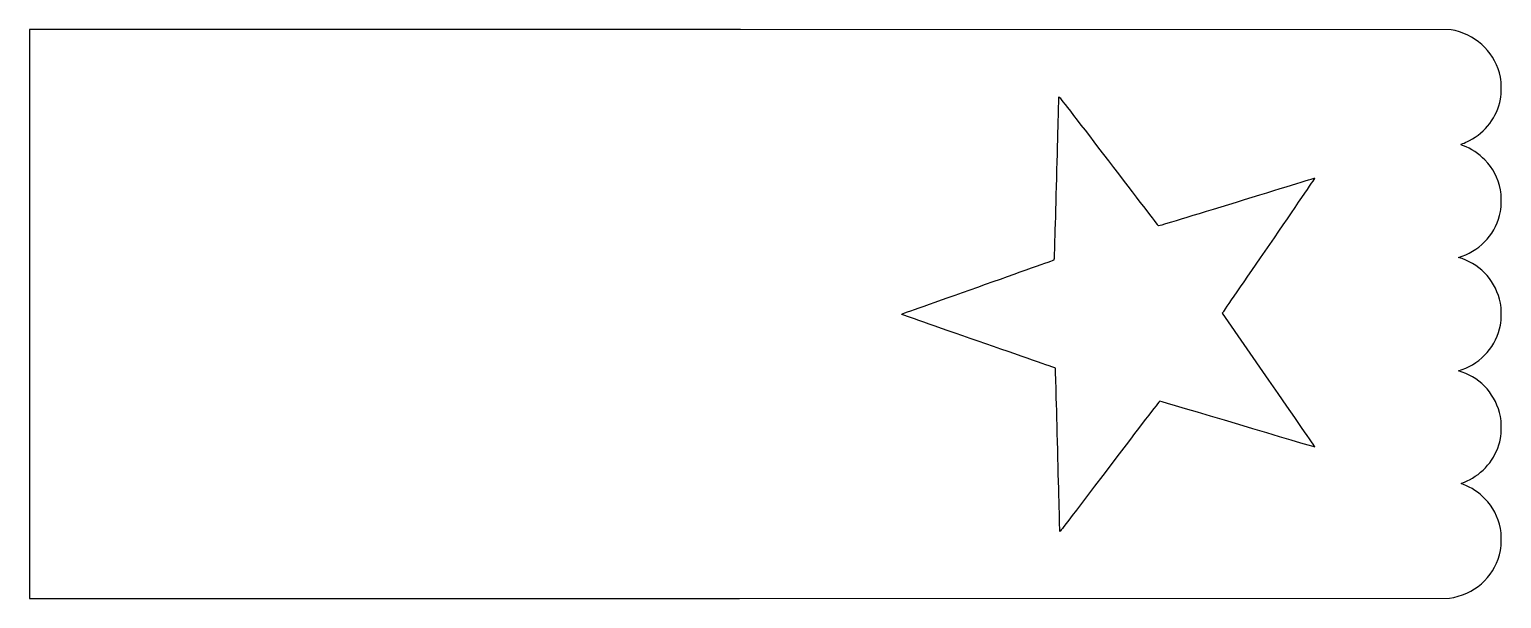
# Model space of a CAD drawing. Header units: centimetres. Extents: x -43.7 to 43.7, y -16.9 to 16.9.
import ezdxf

# ---------------------------------------------------------------- set-up
doc = ezdxf.new("R2010")
doc.units = ezdxf.units.CM
doc.header["$MEASUREMENT"] = 0
doc.layers.add('Layer 1', color=7, linetype='Continuous')

msp = doc.modelspace()

# ---------------------------------------------------------------- linework, layer by layer
at = {"layer": 'Layer 1'}
for points, knots in [([(-43.65625, -0.00008), (-43.65625, -0.00008), (-43.65625, 16.86732), (-43.65625, 16.86732), (-43.65625, 16.86732), (-43.65625, 16.86732), (-1.48828, 16.86015), (-1.48828, 16.86015), (-1.48828, 16.86015), (-1.48828, 16.86015), (40.67969, 16.85299), (40.67969, 16.85299), (40.67969, 16.85299), (40.67969, 16.85299), (40.90458, 16.79616), (40.90458, 16.79616), (40.90458, 16.79616), (42.3189, 16.43882), (43.30027, 15.4318), (43.59432, 14.03615), (43.59432, 14.03615), (43.65869, 13.73059), (43.6591, 13.05649), (43.59509, 12.73487), (43.59509, 12.73487), (43.383, 11.66901), (42.70922, 10.76951), (41.76118, 10.28657), (41.76118, 10.28657), (41.61747, 10.21336), (41.43632, 10.13279), (41.35861, 10.10751), (41.35861, 10.10751), (41.28091, 10.08224), (41.22733, 10.05294), (41.23955, 10.0424), (41.23955, 10.0424), (41.25177, 10.03185), (41.3213, 10.00163), (41.39406, 9.97524), (41.39406, 9.97524), (41.83926, 9.81377), (42.31566, 9.49911), (42.67082, 9.13197), (42.67082, 9.13197), (43.14567, 8.6411), (43.44775, 8.0643), (43.59432, 7.36865), (43.59432, 7.36865), (43.65869, 7.06309), (43.6591, 6.38899), (43.59509, 6.06737), (43.59509, 6.06737), (43.3508, 4.83971), (42.48152, 3.82919), (41.32501, 3.42844), (41.32501, 3.42844), (41.32501, 3.42844), (41.11302, 3.35499), (41.11302, 3.35499), (41.11302, 3.35499), (41.11302, 3.35499), (41.31969, 3.2817), (41.31969, 3.2817), (41.31969, 3.2817), (42.49005, 2.86664), (43.3324, 1.89141), (43.59432, 0.64823), (43.59432, 0.64823), (43.65869, 0.34268), (43.6591, -0.33143), (43.59509, -0.65305), (43.59509, -0.65305), (43.3508, -1.88071), (42.48152, -2.89123), (41.32501, -3.29197), (41.32501, -3.29197), (41.32501, -3.29197), (41.11302, -3.36543), (41.11302, -3.36543), (41.11302, -3.36543), (41.11302, -3.36543), (41.31969, -3.43872), (41.31969, -3.43872), (41.31969, -3.43872), (42.49005, -3.85378), (43.3324, -4.829), (43.59432, -6.07219), (43.59432, -6.07219), (43.65869, -6.37774), (43.6591, -7.05184), (43.59509, -7.37347), (43.59509, -7.37347), (43.383, -8.43931), (42.70937, -9.33862), (41.76118, -9.82181), (41.76118, -9.82181), (41.61747, -9.89505), (41.45227, -9.96992), (41.39406, -9.9882), (41.39406, -9.9882), (41.23058, -10.03953), (41.2307, -10.04474), (41.39696, -10.10728), (41.39696, -10.10728), (41.86383, -10.2829), (42.31301, -10.58002), (42.67082, -10.94991), (42.67082, -10.94991), (43.14567, -11.44078), (43.44775, -12.01757), (43.59432, -12.71323), (43.59432, -12.71323), (43.65869, -13.01878), (43.6591, -13.69289), (43.59509, -14.01451), (43.59509, -14.01451), (43.31369, -15.42863), (42.27489, -16.47187), (40.82521, -16.7962), (40.82521, -16.7962), (40.82521, -16.7962), (40.57385, -16.85243), (40.57385, -16.85243), (40.57385, -16.85243), (40.57385, -16.85243), (-1.5412, -16.85996), (-1.5412, -16.85996), (-1.5412, -16.85996), (-1.5412, -16.85996), (-43.65625, -16.86748), (-43.65625, -16.86748), (-43.65625, -16.86748), (-43.65625, -16.86748), (-43.65625, -0.00008), (-43.65625, -0.00008)], [0, 0, 0, 0, 0.02857143, 0.02857143, 0.02857143, 0.02857143, 0.05714286, 0.05714286, 0.05714286, 0.05714286, 0.08571429, 0.08571429, 0.08571429, 0.08571429, 0.11428571, 0.11428571, 0.11428571, 0.11428571, 0.14285714, 0.14285714, 0.14285714, 0.14285714, 0.17142857, 0.17142857, 0.17142857, 0.17142857, 0.2, 0.2, 0.2, 0.2, 0.22857143, 0.22857143, 0.22857143, 0.22857143, 0.25714286, 0.25714286, 0.25714286, 0.25714286, 0.28571429, 0.28571429, 0.28571429, 0.28571429, 0.31428571, 0.31428571, 0.31428571, 0.31428571, 0.34285714, 0.34285714, 0.34285714, 0.34285714, 0.37142857, 0.37142857, 0.37142857, 0.37142857, 0.4, 0.4, 0.4, 0.4, 0.42857143, 0.42857143, 0.42857143, 0.42857143, 0.45714286, 0.45714286, 0.45714286, 0.45714286, 0.48571429, 0.48571429, 0.48571429, 0.48571429, 0.51428571, 0.51428571, 0.51428571, 0.51428571, 0.54285714, 0.54285714, 0.54285714, 0.54285714, 0.57142857, 0.57142857, 0.57142857, 0.57142857, 0.6, 0.6, 0.6, 0.6, 0.62857143, 0.62857143, 0.62857143, 0.62857143, 0.65714286, 0.65714286, 0.65714286, 0.65714286, 0.68571429, 0.68571429, 0.68571429, 0.68571429, 0.71428571, 0.71428571, 0.71428571, 0.71428571, 0.74285714, 0.74285714, 0.74285714, 0.74285714, 0.77142857, 0.77142857, 0.77142857, 0.77142857, 0.8, 0.8, 0.8, 0.8, 0.82857143, 0.82857143, 0.82857143, 0.82857143, 0.85714286, 0.85714286, 0.85714286, 0.85714286, 0.88571429, 0.88571429, 0.88571429, 0.88571429, 0.91428571, 0.91428571, 0.91428571, 0.91428571, 0.94285714, 0.94285714, 0.94285714, 0.94285714, 1, 1, 1, 1]), ([(20.554, -8.84519), (22.1007, -6.81236), (23.38028, -5.15385), (23.39752, -5.15961), (23.39752, -5.15961), (23.60964, -5.23047), (32.57657, -7.89964), (32.58121, -7.8933), (32.58121, -7.8933), (32.58472, -7.88851), (31.35167, -6.09911), (29.84109, -3.91686), (29.84109, -3.91686), (29.84109, -3.91686), (27.09457, 0.05087), (27.09457, 0.05087), (27.09457, 0.05087), (27.09457, 0.05087), (27.13835, 0.11804), (27.13835, 0.11804), (27.13835, 0.11804), (27.16243, 0.15498), (28.39968, 1.95626), (29.88779, 4.12089), (29.88779, 4.12089), (31.37591, 6.28551), (32.5855, 8.05656), (32.57578, 8.05656), (32.57578, 8.05656), (32.56606, 8.05656), (30.48312, 7.41833), (27.94703, 6.63827), (27.94703, 6.63827), (25.41095, 5.8582), (23.32115, 5.22571), (23.30303, 5.23274), (23.30303, 5.23274), (23.28492, 5.23976), (21.95495, 6.96691), (20.34754, 9.07085), (20.34754, 9.07085), (18.74013, 11.17478), (17.41853, 12.88975), (17.41066, 12.88188), (17.41066, 12.88188), (17.40279, 12.87401), (17.34146, 10.70091), (17.27437, 8.05276), (17.27437, 8.05276), (17.20728, 5.40462), (17.1418, 3.22785), (17.12885, 3.21551), (17.12885, 3.21551), (17.1159, 3.20316), (15.0753, 2.47577), (12.59417, 1.59909), (12.59417, 1.59909), (10.11304, 0.7224), (8.07462, -0.00206), (8.06435, -0.01082), (8.06435, -0.01082), (8.05408, -0.01958), (10.10155, -0.73868), (12.61429, -1.6088), (12.61429, -1.6088), (15.12702, -2.47892), (17.18856, -3.19651), (17.1955, -3.20345), (17.1955, -3.20345), (17.20243, -3.21038), (17.26415, -5.39161), (17.33267, -8.05063), (17.33267, -8.05063), (17.40118, -10.70965), (17.45842, -12.88942), (17.45987, -12.89456), (17.45987, -12.89456), (17.46349, -12.90741), (17.40215, -12.98768), (20.554, -8.84519)], [0, 0, 0, 0, 0.04761905, 0.04761905, 0.04761905, 0.04761905, 0.0952381, 0.0952381, 0.0952381, 0.0952381, 0.14285714, 0.14285714, 0.14285714, 0.14285714, 0.19047619, 0.19047619, 0.19047619, 0.19047619, 0.23809524, 0.23809524, 0.23809524, 0.23809524, 0.28571429, 0.28571429, 0.28571429, 0.28571429, 0.33333333, 0.33333333, 0.33333333, 0.33333333, 0.38095238, 0.38095238, 0.38095238, 0.38095238, 0.42857143, 0.42857143, 0.42857143, 0.42857143, 0.47619048, 0.47619048, 0.47619048, 0.47619048, 0.52380952, 0.52380952, 0.52380952, 0.52380952, 0.57142857, 0.57142857, 0.57142857, 0.57142857, 0.61904762, 0.61904762, 0.61904762, 0.61904762, 0.66666667, 0.66666667, 0.66666667, 0.66666667, 0.71428571, 0.71428571, 0.71428571, 0.71428571, 0.76190476, 0.76190476, 0.76190476, 0.76190476, 0.80952381, 0.80952381, 0.80952381, 0.80952381, 0.85714286, 0.85714286, 0.85714286, 0.85714286, 0.9047619, 0.9047619, 0.9047619, 0.9047619, 1, 1, 1, 1])]:
    msp.add_open_spline(points, degree=3, knots=knots, dxfattribs=at)

doc.saveas('drawing.dxf')
